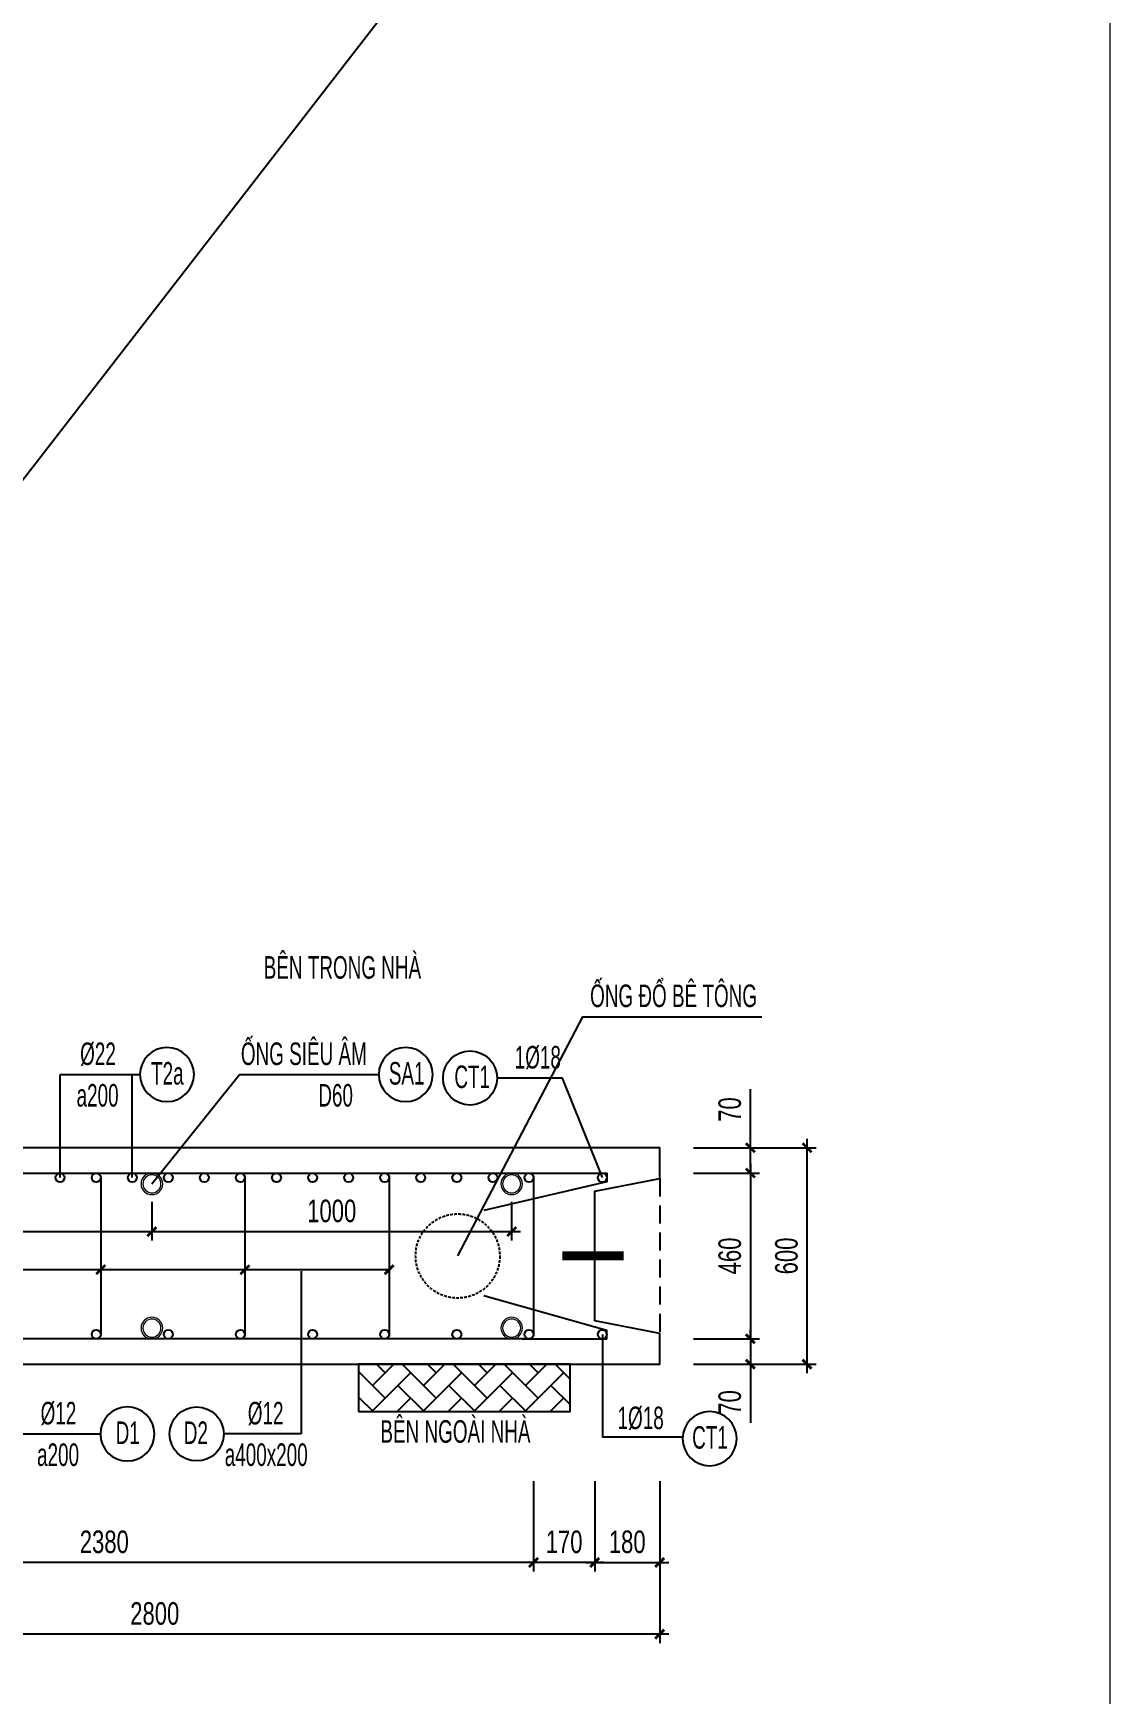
# Model space of a CAD drawing. Header units: millimetres. Extents: x -147841 to 368790, y -162721 to 84261.
# Drawn here: x 311003 to 313988, y -71216 to -66612 of the extents above; entities that cross this region are included whole.
import ezdxf
from ezdxf.enums import TextEntityAlignment as Align

# ---------------------------------------------------------------- set-up
doc = ezdxf.new("R2010")
doc.units = ezdxf.units.MM
doc.header["$LTSCALE"] = 1000
doc.header["$MEASUREMENT"] = 0
doc.header["$PDMODE"] = 1
doc.header["$PDSIZE"] = -10
doc.linetypes.add('DASHED', pattern=[0.75, 0.5, -0.25])
doc.linetypes.add('HIDDEN', pattern=[0.375, 0.25, -0.125])
doc.layers.get('0').update_dxf_attribs({"linetype": 'CONTINUOUS', "lineweight": 18})
doc.layers.get('DEFPOINTS').update_dxf_attribs({"color": 5, "linetype": 'CONTINUOUS', "lineweight": 18})
for name, color, linetype, lineweight in [('0-THAY', 7, 'CONTINUOUS', 18), ('ccu11-Dim', 8, 'CONTINUOUS', 18), ('DIM', 8, 'CONTINUOUS', 18)]:
    doc.layers.add(name, color=color, linetype=linetype, lineweight=lineweight)
for name, color, linetype in [('ccu11-Hatch', 250, 'CONTINUOUS'), ('ccu11-Khuat', 9, 'DASHED'), ('ccu11-Manh', 8, 'CONTINUOUS'), ('ccu11-Thep', 4, 'CONTINUOUS'), ('ccu11-Thepdai', 6, 'CONTINUOUS'), ('KC-Cotthep', 8, 'CONTINUOUS'), ('KC-Dim', 8, 'CONTINUOUS'), ('KC-Text', 31, 'CONTINUOUS'), ('KC-Thay', 7, 'CONTINUOUS')]:
    doc.layers.add(name, color=color, linetype=linetype)
doc.styles.add('ARIAL', font='arial.ttf', dxfattribs={"width": 0.7})
doc.styles.add('ccu11-dim', font='vnsimli.shx', dxfattribs={"width": 0.65, "bigfont": 'bigfont.shx'})
doc.dimstyles.new('2.5-25', dxfattribs={"dimscale": 25, "dimtxt": 2.5, "dimasz": 1, "dimexe": 1, "dimexo": 2, "dimgap": 1, "dimtad": 1, "dimdec": 1, "dimrnd": 5, "dimdsep": 46, "dimtxsty": 'ARIAL', "dimblk": 'ARCHTICK', "dimcen": -1, "dimdle": 1, "dimclrd": 256, "dimclre": 256, "dimclrt": 3, "dimadec": 0, "dimazin": 2, "dimtfac": 0.1, "dimtdec": 1, "dimtmove": 0, "dimatfit": 1, "dimldrblk": 'ARCHTICK', "dimfxl": 1, "dimtvp": 0.833333, "dimtfill": 1, "dimtolj": 1, "dimtzin": 12, "dimarcsym": 0})
doc.dimstyles.new('ccu11-100x4', dxfattribs={"dimscale": 100, "dimtxt": 2.5, "dimasz": 1, "dimexe": 1, "dimexo": 2, "dimgap": 1, "dimtad": 1, "dimdec": 0, "dimlfac": 0.25, "dimdsep": 46, "dimtxsty": 'ccu11-dim', "dimblk": 'ARCHTICK', "dimcen": -1, "dimdle": 1, "dimclrd": 256, "dimclre": 256, "dimclrt": 31, "dimadec": 0, "dimazin": 2, "dimtfac": 0.1, "dimtdec": 0, "dimtmove": 0, "dimatfit": 1, "dimldrblk": 'ARCHTICK', "dimfxl": 1, "dimtvp": 0.833333, "dimtolj": 1, "dimtzin": 12, "dimarcsym": 0})

# ---------------------------------------------------------------- blocks, each defined once
blk = doc.blocks.new('_ARCHTICK')
at = {"color": 0, "linetype": 'ByBlock', "const_width": 0.3}
blk.add_lwpolyline([(-0.5, -0.5), (0.5, 0.5)], dxfattribs=at)
blk = doc.blocks.new('*D1252')
at = {"layer": 'DEFPOINTS', "color": 0, "linetype": 'ByBlock', "ltscale": 30, "transparency": 16777216}
for p in [(312560.2, -70576.2), (312740.2, -70576.2), (312740.2, -70851.8)]:
    blk.add_point(p, dxfattribs=at)
at = {"layer": 'KC-Dim', "linetype": 'ByBlock', "lineweight": -2, "ltscale": 30, "transparency": 16777216}
for p, q in [((312560.2, -70626.2), (312560.2, -70876.8)), ((312740.2, -70626.2), (312740.2, -70876.8)), ((312535.2, -70851.8), (312765.2, -70851.8))]:
    blk.add_line(p, q, dxfattribs=at)
at = {"layer": 'KC-Dim', "linetype": 'ByBlock', "lineweight": -2, "ltscale": 30, "transparency": 16777216, "xscale": 25, "yscale": 25, "zscale": 25, "rotation": 180}
blk.add_blockref('_ARCHTICK', (312560.2, -70851.8), dxfattribs=at)
at = {"layer": 'KC-Dim', "linetype": 'ByBlock', "lineweight": -2, "ltscale": 30, "transparency": 16777216, "xscale": 25, "yscale": 25, "zscale": 25}
blk.add_blockref('_ARCHTICK', (312740.2, -70851.8), dxfattribs=at)
at = {"layer": 'KC-Dim', "color": 3, "linetype": 'ByBlock', "ltscale": 30, "transparency": 16777216, "insert": (312650.2, -70794.9), "char_height": 62.5, "attachment_point": 5, "style": 'ARIAL', "bg_fill": 3, "box_fill_scale": 1.25, "bg_fill_color": 256, "bg_fill_true_color": 13158600, "bg_fill_transparency": 0}
blk.add_mtext('\\A1;180', dxfattribs=at)
blk = doc.blocks.new('*D1253')
at = {"layer": 'DEFPOINTS', "color": 0, "linetype": 'ByBlock', "ltscale": 30, "transparency": 16777216}
for p in [(312390.2, -70576.2), (312560.2, -70576.2)]:
    blk.add_point(p, dxfattribs=at)
at = {"layer": 'KC-Dim', "linetype": 'ByBlock', "lineweight": -2, "ltscale": 30, "transparency": 16777216}
for p, q in [((312390.2, -70626.2), (312390.2, -70876.8)), ((312560.2, -70626.2), (312560.2, -70876.8)), ((312585.2, -70851.8), (312365.2, -70851.8))]:
    blk.add_line(p, q, dxfattribs=at)
at = {"layer": 'KC-Dim', "linetype": 'ByBlock', "lineweight": -2, "ltscale": 30, "transparency": 16777216, "xscale": 25, "yscale": 25, "zscale": 25, "rotation": 180}
blk.add_blockref('_ARCHTICK', (312390.2, -70851.8), dxfattribs=at)
at = {"layer": 'KC-Dim', "linetype": 'ByBlock', "lineweight": -2, "ltscale": 30, "transparency": 16777216, "xscale": 25, "yscale": 25, "zscale": 25}
blk.add_blockref('_ARCHTICK', (312560.2, -70851.8), dxfattribs=at)
at = {"layer": 'KC-Dim', "color": 3, "linetype": 'ByBlock', "ltscale": 30, "transparency": 16777216, "insert": (312475.2, -70794.9), "char_height": 62.5, "attachment_point": 5, "style": 'ARIAL', "bg_fill": 3, "box_fill_scale": 1.25, "bg_fill_color": 256, "bg_fill_true_color": 13158600, "bg_fill_transparency": 0}
blk.add_mtext('\\A1;170', dxfattribs=at)
at = {"layer": 'DEFPOINTS', "color": 0, "linetype": 'ByBlock', "ltscale": 30, "transparency": 16777216}
blk.add_point((312390.2, -70851.8), dxfattribs=at)
blk = doc.blocks.new('*D1254')
at = {"layer": 'DEFPOINTS', "color": 0, "linetype": 'ByBlock', "ltscale": 30, "transparency": 16777216}
for p in [(312784.3, -69702), (313148.8, -69702), (312784.3, -70302)]:
    blk.add_point(p, dxfattribs=at)
at = {"layer": 'KC-Dim', "linetype": 'ByBlock', "lineweight": -2, "ltscale": 30, "transparency": 16777216}
for p, q in [((312834.3, -69702), (313173.8, -69702)), ((313148.8, -70327), (313148.8, -69677)), ((312834.3, -70302), (313173.8, -70302))]:
    blk.add_line(p, q, dxfattribs=at)
at = {"layer": 'KC-Dim', "linetype": 'ByBlock', "lineweight": -2, "ltscale": 30, "transparency": 16777216, "xscale": 25, "yscale": 25, "zscale": 25}
for p, rotation in [((313148.8, -69702), 90), ((313148.8, -70302), 270)]:
    blk.add_blockref('_ARCHTICK', p, dxfattribs=dict(at, rotation=rotation))
at = {"layer": 'KC-Dim', "color": 3, "linetype": 'ByBlock', "ltscale": 30, "transparency": 16777216, "insert": (313091.9, -70002), "char_height": 62.5, "attachment_point": 5, "rotation": 90, "style": 'ARIAL', "bg_fill": 3, "box_fill_scale": 1.25, "bg_fill_color": 256, "bg_fill_true_color": 13158600, "bg_fill_transparency": 0}
blk.add_mtext('\\A1;600', dxfattribs=at)
blk = doc.blocks.new('*D1255')
at = {"layer": 'DEFPOINTS', "color": 0, "linetype": 'ByBlock', "ltscale": 30, "transparency": 16777216}
for p in [(312784.3, -69772), (312784.3, -70232), (312991.6, -70232)]:
    blk.add_point(p, dxfattribs=at)
at = {"layer": 'KC-Dim', "linetype": 'ByBlock', "lineweight": -2, "ltscale": 30, "transparency": 16777216}
for p, q in [((312991.6, -69747), (312991.6, -70257)), ((312834.3, -69772), (313016.6, -69772)), ((312834.3, -70232), (313016.6, -70232))]:
    blk.add_line(p, q, dxfattribs=at)
at = {"layer": 'KC-Dim', "linetype": 'ByBlock', "lineweight": -2, "ltscale": 30, "transparency": 16777216, "xscale": 25, "yscale": 25, "zscale": 25}
for p, rotation in [((312991.6, -69772), 90), ((312991.6, -70232), 270)]:
    blk.add_blockref('_ARCHTICK', p, dxfattribs=dict(at, rotation=rotation))
at = {"layer": 'KC-Dim', "color": 3, "linetype": 'ByBlock', "ltscale": 30, "transparency": 16777216, "insert": (312934.7, -70002), "char_height": 62.5, "attachment_point": 5, "rotation": 90, "style": 'ARIAL', "bg_fill": 3, "box_fill_scale": 1.25, "bg_fill_color": 256, "bg_fill_true_color": 13158600, "bg_fill_transparency": 0}
blk.add_mtext('\\A1;460', dxfattribs=at)
blk = doc.blocks.new('*D1256')
at = {"layer": 'DEFPOINTS', "color": 0, "linetype": 'ByBlock', "ltscale": 30, "transparency": 16777216}
for p in [(312784.3, -69702), (312991.6, -69702), (312784.3, -69772)]:
    blk.add_point(p, dxfattribs=at)
at = {"layer": 'KC-Dim', "linetype": 'ByBlock', "lineweight": -2, "ltscale": 30, "transparency": 16777216}
for p, q in [((312991.6, -69702), (312991.6, -69539.9)), ((312834.3, -69702), (313016.6, -69702)), ((312991.6, -69772), (312991.6, -69702)), ((312834.3, -69772), (313016.6, -69772)), ((312991.6, -69772), (312991.6, -69797))]:
    blk.add_line(p, q, dxfattribs=at)
at = {"layer": 'KC-Dim', "linetype": 'ByBlock', "lineweight": -2, "ltscale": 30, "transparency": 16777216, "xscale": 25, "yscale": 25, "zscale": 25}
for p, rotation in [((312991.6, -69702), 270), ((312991.6, -69772), 90)]:
    blk.add_blockref('_ARCHTICK', p, dxfattribs=dict(at, rotation=rotation))
at = {"layer": 'KC-Dim', "color": 3, "linetype": 'ByBlock', "ltscale": 30, "transparency": 16777216, "insert": (312934.7, -69596), "char_height": 62.5, "attachment_point": 5, "rotation": 90, "style": 'ARIAL', "bg_fill": 3, "box_fill_scale": 1.25, "bg_fill_color": 256, "bg_fill_true_color": 13158600, "bg_fill_transparency": 0}
blk.add_mtext('\\A1;70', dxfattribs=at)
blk = doc.blocks.new('*D1257')
at = {"layer": 'DEFPOINTS', "color": 0, "linetype": 'ByBlock', "ltscale": 30, "transparency": 16777216}
for p in [(312784.3, -70232), (312784.3, -70302), (312991.6, -70302)]:
    blk.add_point(p, dxfattribs=at)
at = {"layer": 'KC-Dim', "linetype": 'ByBlock', "lineweight": -2, "ltscale": 30, "transparency": 16777216}
for p, q in [((312991.6, -70232), (312991.6, -70207)), ((312834.3, -70232), (313016.6, -70232)), ((312991.6, -70232), (312991.6, -70302)), ((312834.3, -70302), (313016.6, -70302)), ((312991.6, -70302), (312991.6, -70464.2))]:
    blk.add_line(p, q, dxfattribs=at)
at = {"layer": 'KC-Dim', "linetype": 'ByBlock', "lineweight": -2, "ltscale": 30, "transparency": 16777216, "xscale": 25, "yscale": 25, "zscale": 25}
for p, rotation in [((312991.6, -70232), 270), ((312991.6, -70302), 90)]:
    blk.add_blockref('_ARCHTICK', p, dxfattribs=dict(at, rotation=rotation))
at = {"layer": 'KC-Dim', "color": 3, "linetype": 'ByBlock', "ltscale": 30, "transparency": 16777216, "insert": (312934.7, -70408.1), "char_height": 62.5, "attachment_point": 5, "rotation": 90, "style": 'ARIAL', "bg_fill": 3, "box_fill_scale": 1.25, "bg_fill_color": 256, "bg_fill_true_color": 13158600, "bg_fill_transparency": 0}
blk.add_mtext('\\A1;70', dxfattribs=at)
blk = doc.blocks.new('*D1258')
at = {"layer": 'DEFPOINTS', "color": 0, "linetype": 'ByBlock', "ltscale": 30, "transparency": 16777216}
for p in [(310010.2, -70576.2), (312390.2, -70576.2), (310010.2, -70851.8)]:
    blk.add_point(p, dxfattribs=at)
at = {"layer": 'KC-Dim', "linetype": 'ByBlock', "lineweight": -2, "ltscale": 30, "transparency": 16777216}
for p, q in [((310010.2, -70626.2), (310010.2, -70876.8)), ((312390.2, -70626.2), (312390.2, -70876.8)), ((312415.2, -70851.8), (309985.2, -70851.8))]:
    blk.add_line(p, q, dxfattribs=at)
at = {"layer": 'KC-Dim', "linetype": 'ByBlock', "lineweight": -2, "ltscale": 30, "transparency": 16777216, "xscale": 25, "yscale": 25, "zscale": 25, "rotation": 180}
blk.add_blockref('_ARCHTICK', (310010.2, -70851.8), dxfattribs=at)
at = {"layer": 'KC-Dim', "linetype": 'ByBlock', "lineweight": -2, "ltscale": 30, "transparency": 16777216, "xscale": 25, "yscale": 25, "zscale": 25}
blk.add_blockref('_ARCHTICK', (312390.2, -70851.8), dxfattribs=at)
at = {"layer": 'KC-Dim', "color": 3, "linetype": 'ByBlock', "ltscale": 30, "transparency": 16777216, "insert": (311200.2, -70794.9), "char_height": 62.5, "attachment_point": 5, "style": 'ARIAL', "bg_fill": 3, "box_fill_scale": 1.25, "bg_fill_color": 256, "bg_fill_true_color": 13158600, "bg_fill_transparency": 0}
blk.add_mtext('\\A1;2380', dxfattribs=at)
blk = doc.blocks.new('att_thep_2')
blk.add_circle((-300, 0), 300)
at = {"color": 3, "style": 'ARIAL', "width": 0.6}
blk.add_attdef('DK', text='', height=250, dxfattribs=at).set_placement((467, 105), align=Align.CENTER)
at = {"color": 31, "style": 'ARIAL', "width": 0.6}
blk.add_attdef('SH', text='', height=250, dxfattribs=at).set_placement((-281, -111), align=Align.CENTER)
at = {"color": 2, "style": 'ARIAL', "width": 0.6}
blk.add_attdef('KC', text='', height=250, dxfattribs=at).set_placement((472, -355), align=Align.CENTER)
blk = doc.blocks.new('*U1224')
at = {"layer": 'ccu11-Thepdai', "flags": 128}
blk.add_lwpolyline([(50, 230), (-37.5, 230, 0.414214), (-50, 217.5), (-50, -114.4), (-50, -217.5, 0.414214), (-37.5, -230), (50, -230)], format="xyb", dxfattribs=at)
blk = doc.blocks.new('*U1225')
at = {"layer": 'DIM', "color": 0, "linetype": 'ByBlock', "lineweight": -2, "transparency": 16777216}
for p in [(0, 0), (400, 0), (800, 0), (1200, 0), (1600, 0)]:
    blk.add_blockref('*U1224', p, dxfattribs=at)
blk = doc.blocks.new('*D1260')
at = {"layer": 'DEFPOINTS', "color": 0, "ltscale": 3000, "transparency": 16777216}
for p in [(309940.2, -70576.2), (312740.2, -70576.2), (309940.2, -71050.4)]:
    blk.add_point(p, dxfattribs=at)
at = {"layer": 'DIM', "lineweight": -2, "ltscale": 3000, "transparency": 16777216}
for p, q in [((309940.2, -70626.2), (309940.2, -71075.4)), ((312740.2, -70626.2), (312740.2, -71075.4)), ((312765.2, -71050.4), (309915.2, -71050.4))]:
    blk.add_line(p, q, dxfattribs=at)
at = {"layer": 'DIM', "lineweight": -2, "ltscale": 3000, "transparency": 16777216, "xscale": 25, "yscale": 25, "zscale": 25, "rotation": 180}
blk.add_blockref('_ARCHTICK', (309940.2, -71050.4), dxfattribs=at)
at = {"layer": 'DIM', "lineweight": -2, "ltscale": 3000, "transparency": 16777216, "xscale": 25, "yscale": 25, "zscale": 25}
blk.add_blockref('_ARCHTICK', (312740.2, -71050.4), dxfattribs=at)
at = {"layer": 'DIM', "color": 3, "ltscale": 3000, "transparency": 16777216, "insert": (311340.2, -70993.5), "char_height": 62.5, "attachment_point": 5, "style": 'ARIAL', "bg_fill": 3, "box_fill_scale": 1.25, "bg_fill_color": 256, "bg_fill_true_color": 13158600, "bg_fill_transparency": 0}
blk.add_mtext('\\A1;2800', dxfattribs=at)
blk = doc.blocks.new('A$C260038B3')
at = {"layer": '0-THAY', "linetype": 'Continuous'}
for radius in [120, 100]:
    blk.add_circle((0, 0), radius, dxfattribs=at)
blk = doc.blocks.new('*D1261')
at = {"layer": 'DEFPOINTS', "color": 0, "linetype": 'ByBlock', "ltscale": 30, "transparency": 16777216}
for p in [(310132.1, -69802), (311332.1, -69802), (311332.1, -69934.5)]:
    blk.add_point(p, dxfattribs=at)
at = {"layer": 'KC-Dim', "linetype": 'ByBlock', "lineweight": -2, "ltscale": 30, "transparency": 16777216}
for p, q in [((310132.1, -69852), (310132.1, -69959.5)), ((311332.1, -69852), (311332.1, -69959.5)), ((310107.1, -69934.5), (311357.1, -69934.5))]:
    blk.add_line(p, q, dxfattribs=at)
at = {"layer": 'KC-Dim', "linetype": 'ByBlock', "lineweight": -2, "ltscale": 30, "transparency": 16777216, "xscale": 25, "yscale": 25, "zscale": 25, "rotation": 180}
blk.add_blockref('_ARCHTICK', (310132.1, -69934.5), dxfattribs=at)
at = {"layer": 'KC-Dim', "linetype": 'ByBlock', "lineweight": -2, "ltscale": 30, "transparency": 16777216, "xscale": 25, "yscale": 25, "zscale": 25}
blk.add_blockref('_ARCHTICK', (311332.1, -69934.5), dxfattribs=at)
at = {"layer": 'KC-Dim', "color": 3, "linetype": 'ByBlock', "ltscale": 30, "transparency": 16777216, "insert": (310732.1, -69877.6), "char_height": 62.5, "attachment_point": 5, "style": 'ARIAL', "bg_fill": 3, "box_fill_scale": 1.25, "bg_fill_color": 256, "bg_fill_true_color": 13158600, "bg_fill_transparency": 0}
blk.add_mtext('\\A1;1200', dxfattribs=at)
blk = doc.blocks.new('*D1262')
at = {"layer": 'DEFPOINTS', "color": 0, "linetype": 'ByBlock', "ltscale": 30, "transparency": 16777216}
for p in [(311332.1, -69802), (312329.7, -69802), (312329.7, -69934.5)]:
    blk.add_point(p, dxfattribs=at)
at = {"layer": 'KC-Dim', "linetype": 'ByBlock', "lineweight": -2, "ltscale": 30, "transparency": 16777216}
for p, q in [((311332.1, -69852), (311332.1, -69959.5)), ((312329.7, -69852), (312329.7, -69959.5)), ((311307.1, -69934.5), (312354.7, -69934.5))]:
    blk.add_line(p, q, dxfattribs=at)
at = {"layer": 'KC-Dim', "linetype": 'ByBlock', "lineweight": -2, "ltscale": 30, "transparency": 16777216, "xscale": 25, "yscale": 25, "zscale": 25, "rotation": 180}
blk.add_blockref('_ARCHTICK', (311332.1, -69934.5), dxfattribs=at)
at = {"layer": 'KC-Dim', "linetype": 'ByBlock', "lineweight": -2, "ltscale": 30, "transparency": 16777216, "xscale": 25, "yscale": 25, "zscale": 25}
blk.add_blockref('_ARCHTICK', (312329.7, -69934.5), dxfattribs=at)
at = {"layer": 'KC-Dim', "color": 3, "linetype": 'ByBlock', "ltscale": 30, "transparency": 16777216, "insert": (311830.9, -69877.6), "char_height": 62.5, "attachment_point": 5, "style": 'ARIAL', "bg_fill": 3, "box_fill_scale": 1.25, "bg_fill_color": 256, "bg_fill_true_color": 13158600, "bg_fill_transparency": 0}
blk.add_mtext('\\A1;1000', dxfattribs=at)

msp = doc.modelspace()

# ---------------------------------------------------------------- hatches: boundary and pattern name
at = {"layer": 'ccu11-Hatch', "ltscale": 3000}
h = msp.add_hatch(dxfattribs=at)
h.set_pattern_fill('AR-HBONE', color=256, scale=12.5, style=0)
h.set_pattern_definition([(315, (244697.665, -58198.88), (6e-15, -70.710678), [150, -50]), (225, (244733.02, -58234.237), (6e-15, -70.710678), [150, -50])])
h.paths.add_polyline_path([(312491.67, -70433.63), (311905.26, -70433.63), (311905.26, -70302.03), (312491.67, -70302.03)])

# ---------------------------------------------------------------- linework, layer by layer
msp.add_lwpolyline([(311905.26, -70433.63), (312491.67, -70433.63), (312491.67, -70302.03), (311905.26, -70302.03)], close=True, dxfattribs=at)
at = {"layer": 'ccu11-Khuat', "ltscale": 0.1}
msp.add_line((312740.21, -69787.03), (312740.21, -70217.03), dxfattribs=at)
at = {"layer": 'ccu11-Manh', "ltscale": 3000}
msp.add_lwpolyline([(310390.21, -70039.95), (311990.21, -70039.95)], dxfattribs=at)
at = {"layer": 'ccu11-Thep', "const_width": 25}
msp.add_lwpolyline([(312470.21, -70002.03), (312640.21, -70002.03)], dxfattribs=at)
at = {"layer": 'ccu11-Thep'}
for centre in [(312377.71, -69784.53), (312581.42, -69784.53), (311177.71, -70219.53), (311377.71, -70219.53), (311577.71, -70219.53), (311777.71, -70219.53), (311977.71, -70219.53), (312177.71, -70219.53), (312377.71, -70219.53), (312581.34, -70219.53)]:
    msp.add_circle(centre, 12.5, dxfattribs=at)
at = {"layer": 'ccu11-Thepdai'}
msp.add_lwpolyline([(312377.71, -70232.03), (310022.71, -70232.03, -0.4142136), (310010.21, -70219.53), (310010.21, -69784.53, -0.4142136), (310022.71, -69772.03), (312377.71, -69772.03, -0.4142136), (312390.21, -69784.53), (312390.21, -70219.53, -0.4142136)], format="xyb", close=True, dxfattribs=at)
at = {"layer": 'ccu11-Thepdai', "flags": 128}
for points in [[(312359.16, -69772.03), (312593.92, -69772.03), (312593.92, -69796.2), (312252.46, -69876.24)], [(312359.16, -70232.03), (312593.84, -70232.03), (312593.84, -70208.59), (312252.46, -70112.44)]]:
    msp.add_lwpolyline(points, dxfattribs=at)
at = {"layer": 'KC-Thay', "flags": 128}
msp.add_lwpolyline([(309940.21, -66646.5), (309940.21, -70302.03), (312740.21, -70302.03), (312740.21, -70217.03), (312560.21, -70182.03), (312560.21, -69822.03), (312740.21, -69787.03), (312740.21, -69702.03), (310540.21, -69702.03), (310540.21, -66646.5), (310455.21, -66646.5), (310420.21, -66826.5), (310060.21, -66826.5), (310025.21, -66646.5), (309940.21, -66646.5)], dxfattribs=at)

# ---------------------------------------------------------------- block references
at = {"layer": 'ccu11-Dim', "ltscale": 3000, "extrusion": (0, 0, -1), "xscale": 0.25, "yscale": 0.25, "zscale": -0.25}
for p in [(-311332.11, -69802.03), (-312329.74, -69802.03), (-311332.11, -70202.03), (-312329.74, -70202.03)]:
    msp.add_blockref('A$C260038B3', p, dxfattribs=at)
at = {"layer": 'ccu11-Manh', "ltscale": 3000, "xscale": 25, "yscale": 25, "zscale": 25, "rotation": 180}
for p in [(311190.21, -70039.95), (311590.21, -70039.95), (311990.21, -70039.95)]:
    msp.add_blockref('_ARCHTICK', p, dxfattribs=at)
at = {"layer": 'DIM', "xscale": -1}
msp.add_blockref('*U1225', (311940.21, -70002.03), dxfattribs=at)
at = {"layer": 'KC-Cotthep'}
ref = msp.add_blockref('att_thep_2', (311298.98, -69498.99), dxfattribs=dict(at, xscale=-0.25, yscale=0.25, zscale=0.25))
ref.add_attrib('KC', 'a200', dxfattribs={"layer": '0', "color": 2, "height": 62.5, "style": 'ARIAL', "width": 0.6}).set_placement((311181.62, -69587.82), align=Align.CENTER)
ref.add_attrib('DK', '%%C22', dxfattribs={"layer": '0', "color": 2, "height": 62.5, "style": 'ARIAL', "width": 0.6}).set_placement((311182.71, -69472.64), align=Align.CENTER)
ref.add_attrib('SH', 'T2a', dxfattribs={"layer": '0', "color": 31, "height": 62.5, "style": 'ARIAL', "width": 0.6}).set_placement((311375.01, -69526.86), align=Align.CENTER)
ref = msp.add_blockref('att_thep_2', (311961.14, -69498.99), dxfattribs=dict(at, xscale=-0.25, yscale=0.25, zscale=0.25))
ref.add_attrib('KC', 'D60', dxfattribs={"layer": '0', "color": 2, "height": 62.5, "style": 'ARIAL', "width": 0.6}).set_placement((311841.64, -69587.82), align=Align.CENTER)
ref.add_attrib('DK', 'ỐNG SIÊU ÂM', dxfattribs={"layer": '0', "color": 15, "height": 62.5, "style": 'ARIAL', "width": 0.6}).set_placement((311753.51, -69472.64), align=Align.CENTER)
ref.add_attrib('SH', 'SA1', dxfattribs={"layer": '0', "color": 31, "height": 62.5, "style": 'ARIAL', "width": 0.6}).set_placement((312038.65, -69526.86), align=Align.CENTER)
ref = msp.add_blockref('att_thep_2', (312289.42, -69508.66), dxfattribs=dict(at, xscale=0.25, yscale=0.25, zscale=0.25))
ref.add_attrib('DK', '1%%C18', dxfattribs={"layer": '0', "color": 15, "height": 62.5, "style": 'ARIAL', "width": 0.6}).set_placement((312402.29, -69482.31), align=Align.CENTER)
ref.add_attrib('SH', 'CT1', dxfattribs={"layer": '0', "color": 31, "height": 62.5, "style": 'ARIAL', "width": 0.6}).set_placement((312220.4, -69536.53), align=Align.CENTER)

# ---------------------------------------------------------------- texts
at = {"layer": 'KC-Text', "color": 1, "style": 'ARIAL', "width": 0.6}
for s, p in [('BÊN TRONG NHÀ', (311860.48, -69233.24)), ('BÊN NGOÀI NHÀ', (312173.92, -70519.88))]:
    msp.add_text(s, height=62.5, dxfattribs=at).set_placement(p, align=Align.CENTER)
msp.add_text('ỐNG ĐỔ BÊ TÔNG', height=62.5, dxfattribs=at).set_placement((312547.25, -69311.96, 242.3))

# ---------------------------------------------------------------- dimensions: what is measured, and where the dimension line sits
at = {"layer": 'KC-Dim', "linetype": 'ByBlock', "ltscale": 30}
dim = msp.add_linear_dim(base=(313148.79, -69702.03), p1=(312784.29, -70302.03), p2=(312784.29, -69702.03), angle=90, dimstyle='2.5-25', dxfattribs=at)
dim.commit()
dim.dimension.update_dxf_attribs({"geometry": '*D1254', "text_midpoint": (313091.88, -70002.03)})
dim = msp.add_linear_dim(base=(312740.21, -70851.83), p1=(312560.21, -70576.2), p2=(312740.21, -70576.2), dimstyle='2.5-25', dxfattribs=at)
dim.commit()
dim.dimension.update_dxf_attribs({"geometry": '*D1252', "text_midpoint": (312650.21, -70851.83), "dimtype": 160})

# ---------------------------------------------------------------- leaders
at = {"layer": 'ccu11-Manh', "ltscale": 10}
for points in [[(311332.11, -69802.03), (311575.05, -69498.99), (311961.14, -69498.99)], [(312581.42, -69784.53), (312470.41, -69508.66), (312289.38, -69508.66)], [(311746.32, -70043.74), (311746.32, -70495.41), (311530.01, -70495.41)]]:
    msp.add_leader(points, dimstyle='ccu11-100x4', override={"dimgap": 1, "dimtad": 0, "dimldrblk": 'None'}, dxfattribs=at)
at = {"layer": 'ccu11-Manh', "ltscale": 3000}
msp.add_leader([(310954.71, -70232.03), (310954.71, -70495.41), (311189.37, -70495.41)], dimstyle='ccu11-100x4', override={"dimasz": 0.25, "dimtad": 0}, dxfattribs=at)

# ---------------------------------------------------------------- next in the draw order: dimensions: what is measured, and where the dimension line sits
at = {"layer": 'KC-Dim', "linetype": 'ByBlock', "ltscale": 30}
dim = msp.add_linear_dim(base=(312991.64, -70232.03), p1=(312784.29, -69772.03), p2=(312784.29, -70232.03), angle=90, dimstyle='2.5-25', dxfattribs=at)
dim.commit()
dim.dimension.update_dxf_attribs({"geometry": '*D1255', "text_midpoint": (312934.73, -70002.03)})
dim = msp.add_linear_dim(base=(311332.11, -69934.48), p1=(310132.11, -69802.03), p2=(311332.11, -69802.03), dimstyle='2.5-25', dxfattribs=at)
dim.commit()
dim.dimension.update_dxf_attribs({"geometry": '*D1261', "text_midpoint": (310732.11, -69877.57)})
dim = msp.add_linear_dim(base=(312390.21, -70851.83), p1=(312560.21, -70576.2), p2=(312390.21, -70576.2), angle=180, dimstyle='2.5-25', dxfattribs=at)
dim.commit()
dim.dimension.update_dxf_attribs({"geometry": '*D1253', "text_midpoint": (312475.21, -70851.83), "dimtype": 160})

# ---------------------------------------------------------------- next in the draw order: linework, layer by layer
at = {"layer": 'ccu11-Thep'}
for centre in [(311077.71, -69784.53), (311177.71, -69784.53)]:
    msp.add_circle(centre, 12.5, dxfattribs=at)

# ---------------------------------------------------------------- next in the draw order: dimensions: what is measured, and where the dimension line sits
at = {"layer": 'KC-Dim', "linetype": 'ByBlock', "ltscale": 30}
for base, p1, p2, angle, picture, middle in [((312991.64, -69702.03), (312784.29, -69772.03), (312784.29, -69702.03), 90, '*D1256', (312934.73, -69595.95)), ((312991.64, -70302.03), (312784.29, -70232.03), (312784.29, -70302.03), 90, '*D1257', (312934.73, -70408.12)), ((310010.21, -70851.83), (312390.21, -70576.2), (310010.21, -70576.2), 180, '*D1258', (311200.21, -70794.9))]:
    dim = msp.add_linear_dim(base=base, p1=p1, p2=p2, angle=angle, dimstyle='2.5-25', dxfattribs=at)
    dim.commit()
    dim.dimension.update_dxf_attribs({"geometry": picture, "text_midpoint": middle})

# ---------------------------------------------------------------- next in the draw order: linework, layer by layer
at = {"layer": 'ccu11-Manh', "elevation": 242.3}
msp.add_lwpolyline([(312180.16, -70002.03), (312527.21, -69338.97), (313023.74, -69338.97)], dxfattribs=at)
at = {"layer": 'ccu11-Manh', "ltscale": 3000, "flags": 128}
msp.add_lwpolyline([(312581.34, -70219.53), (312581.34, -70503.38), (312803.91, -70503.38)], dxfattribs=at)

# ---------------------------------------------------------------- next in the draw order: block references
at = {"layer": 'KC-Cotthep'}
ref = msp.add_blockref('att_thep_2', (311189.37, -70495.41), dxfattribs=dict(at, xscale=-0.25, yscale=0.25, zscale=0.25))
ref.add_attrib('KC', 'a200', dxfattribs={"layer": '0', "color": 2, "height": 62.5, "style": 'ARIAL', "width": 0.6}).set_placement((311072.01, -70584.23), align=Align.CENTER)
ref.add_attrib('DK', '%%C12', dxfattribs={"layer": '0', "color": 215, "height": 62.5, "style": 'ARIAL', "width": 0.6}).set_placement((311073.12, -70469.05), align=Align.CENTER)
ref.add_attrib('SH', 'D1', dxfattribs={"layer": '0', "color": 31, "height": 62.5, "style": 'ARIAL', "width": 0.6}).set_placement((311265.19, -70523.28), align=Align.CENTER)
ref = msp.add_blockref('att_thep_2', (311531.22, -70495.41), dxfattribs=dict(at, xscale=0.25, yscale=0.25, zscale=0.25))
ref.add_attrib('KC', 'a400x200', dxfattribs={"layer": '0', "color": 2, "height": 62.5, "style": 'ARIAL', "width": 0.6}).set_placement((311649.19, -70584.23), align=Align.CENTER)
ref.add_attrib('DK', '%%C12', dxfattribs={"layer": '0', "color": 215, "height": 62.5, "style": 'ARIAL', "width": 0.6}).set_placement((311647.61, -70469.05), align=Align.CENTER)
ref.add_attrib('SH', 'D2', dxfattribs={"layer": '0', "color": 31, "height": 62.5, "style": 'ARIAL', "width": 0.6}).set_placement((311454.12, -70523.28), align=Align.CENTER)
ref = msp.add_blockref('att_thep_2', (312803.73, -70508.49), dxfattribs=dict(at, xscale=-0.25, yscale=0.25, zscale=0.25))
ref.add_attrib('DK', '1%%C18', dxfattribs={"layer": '0', "color": 15, "height": 62.5, "style": 'ARIAL', "width": 0.6}).set_placement((312687.47, -70482.14), align=Align.CENTER)
ref.add_attrib('SH', 'CT1', dxfattribs={"layer": '0', "color": 31, "height": 62.5, "style": 'ARIAL', "width": 0.6}).set_placement((312879.76, -70536.36), align=Align.CENTER)

# ---------------------------------------------------------------- next in the draw order: dimensions: what is measured, and where the dimension line sits
at = {"layer": 'DIM', "ltscale": 3000}
dim = msp.add_linear_dim(base=(309940.21, -71050.38), p1=(312740.21, -70576.2), p2=(309940.21, -70576.2), angle=180, dimstyle='2.5-25', dxfattribs=at)
dim.commit()
dim.dimension.update_dxf_attribs({"geometry": '*D1260', "text_midpoint": (311340.21, -70993.47)})
at = {"layer": 'KC-Dim', "linetype": 'ByBlock', "ltscale": 30}
dim = msp.add_linear_dim(base=(312329.74, -69934.48), p1=(311332.11, -69802.03), p2=(312329.74, -69802.03), dimstyle='2.5-25', dxfattribs=at)
dim.commit()
dim.dimension.update_dxf_attribs({"geometry": '*D1262', "text_midpoint": (311830.93, -69877.57)})

# ---------------------------------------------------------------- next in the draw order: linework, layer by layer
at = {"layer": 'ccu11-Thep'}
for centre in [(311277.71, -69784.53), (311377.71, -69784.53), (311477.71, -69784.53), (311577.71, -69784.53), (311677.71, -69784.53), (311777.71, -69784.53), (311877.71, -69784.53), (311977.71, -69784.53), (312077.71, -69784.53), (312177.71, -69784.53), (312277.71, -69784.53)]:
    msp.add_circle(centre, 12.5, dxfattribs=at)
at = {"layer": 'ccu11-Thep', "linetype": 'HIDDEN', "ltscale": 0.03}
msp.add_circle((312180.16, -70002.03, 242.3), 116.6, dxfattribs=at)
at = {"layer": 'DEFPOINTS', "flags": 128}
msp.add_lwpolyline([(303106.89, -63958.49), (313988.27, -63958.49), (313988.27, -78006.54), (303106.89, -78006.54)], close=True, dxfattribs=at)
at = {"layer": 'KC-Thay', "ltscale": 3000}
msp.add_line((303106.89, -78006.54), (313988.27, -63958.49), dxfattribs=at)

# ---------------------------------------------------------------- next in the draw order: leaders
at = {"layer": 'ccu11-Manh', "ltscale": 10}
for points in [[(311077.71, -69784.53), (311077.71, -69498.99), (311298.94, -69498.99)], [(311277.71, -69784.53), (311277.71, -69498.99), (311298.98, -69498.99)]]:
    msp.add_leader(points, dimstyle='ccu11-100x4', override={"dimgap": 1, "dimtad": 0, "dimldrblk": 'None'}, dxfattribs=at)

doc.saveas('drawing.dxf')
